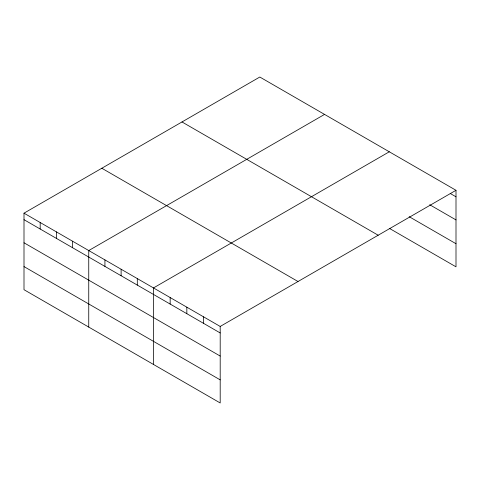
<?xml version="1.0" encoding="UTF-8"?>
<svg xmlns="http://www.w3.org/2000/svg" width="480" height="480" viewBox="0 0 480 480"><rect width="100%" height="100%" fill="white"/><g stroke="black" fill="none" stroke-linecap="round" stroke-linejoin="round"><path stroke-width="0.72" d="M456 190.302L259.806 77.028L24 213.174L24 289.698L220.194 402.972L220.194 326.442L456 190.302L456 266.826L389.292 228.318M324.552 114.408L88.746 250.554L88.746 327.078M389.292 151.788L153.486 287.934L153.486 364.458M450.228 193.476L456 196.806M429.702 204.732L456 219.912M409.176 216.69L456 243.72M181.992 121.956L378.186 235.23M101.814 168.246L298.008 281.514M24 213.174L220.194 326.442M24 219.678L220.194 332.952M24 242.784L220.194 356.058M24 266.592L220.194 379.866M203.514 316.818L203.514 323.322M186.84 307.188L186.84 313.692M170.166 297.558L170.166 304.068M137.304 278.586L137.304 285.096M121.116 269.244L121.116 275.748M104.928 259.896L104.928 266.406M72.558 241.206L72.558 247.716M56.37 231.864L56.37 238.368M40.188 222.516L40.188 229.026"/></g></svg>
